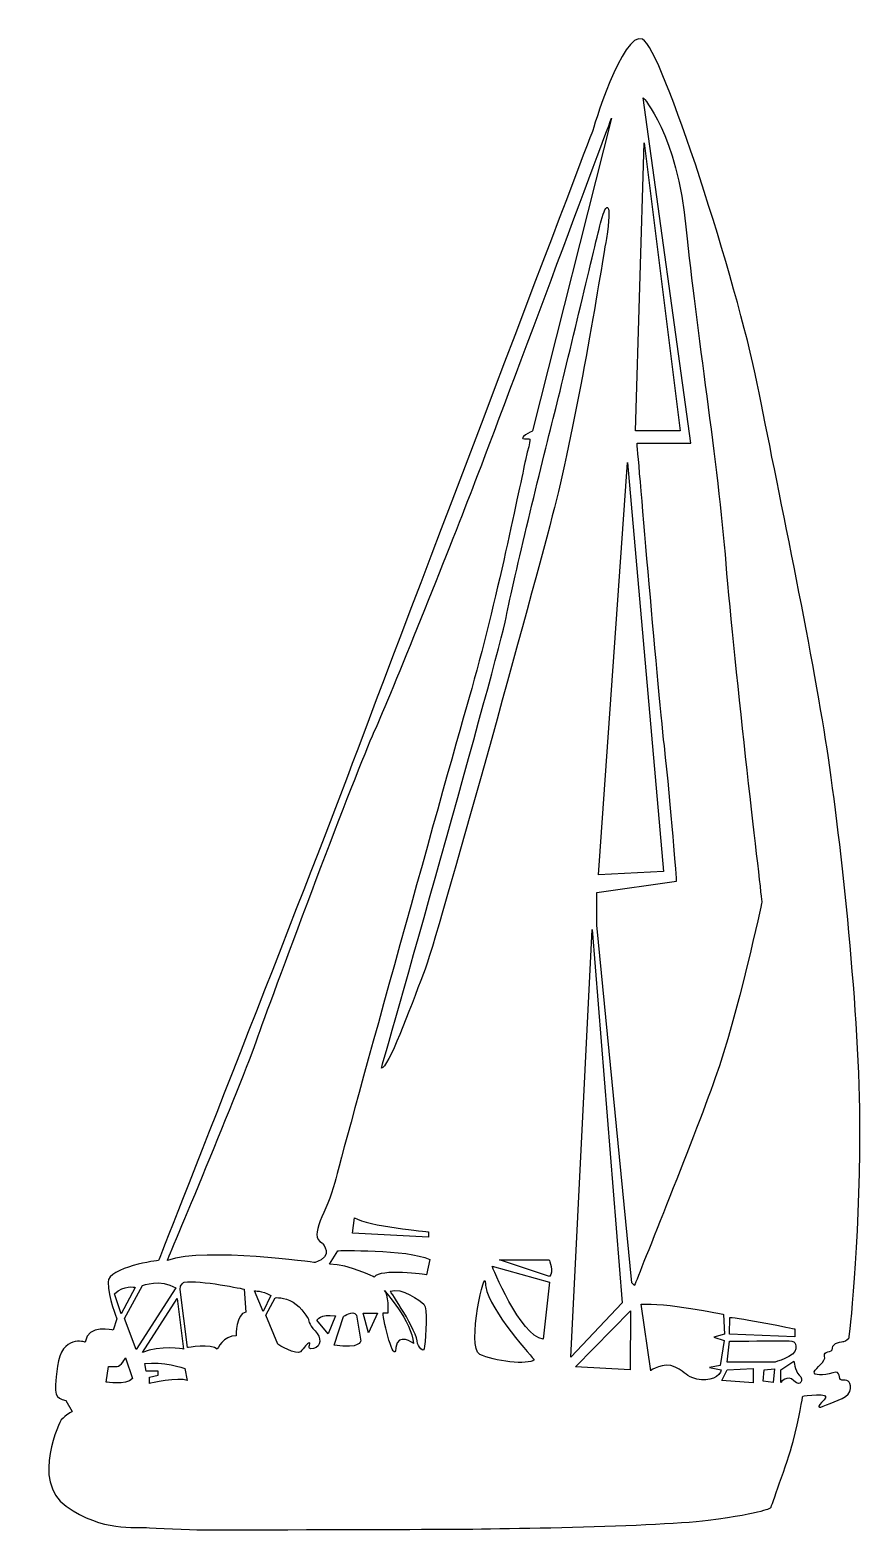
# Model space of a CAD drawing. Header units: centimetres. Extents: x -5.9 to 5.6, y -10.4 to 10.5.
import ezdxf

# ---------------------------------------------------------------- set-up
doc = ezdxf.new("R2010")
doc.units = ezdxf.units.CM
doc.header["$MEASUREMENT"] = 0
doc.layers.add('Camada 1', color=7, linetype='Continuous')

msp = doc.modelspace()

# ---------------------------------------------------------------- linework, layer by layer
at = {"layer": 'Camada 1'}
for points, knots in [([(-5.31387, -8.71639), (-5.31387, -8.71639), (-5.39938, -8.56362), (-5.39938, -8.56362), (-5.39938, -8.56362), (-5.54596, -8.51488), (-5.57064, -8.5333), (-5.51548, -8.08734), (-5.51548, -8.08734), (-5.46042, -7.64157), (-5.13083, -7.7514), (-5.13083, -7.7514), (-5.13083, -7.7514), (-5.09725, -7.49184), (-4.73991, -7.58659), (-4.73991, -7.58659), (-4.73991, -7.58659), (-4.73991, -7.58659), (-4.69109, -7.42781), (-4.69109, -7.42781), (-4.69109, -7.42781), (-4.69109, -7.42781), (-4.81298, -7.1346), (-4.81298, -6.92076), (-4.81298, -6.92076), (-4.81298, -6.707), (-4.11043, -6.61559), (-4.11043, -6.61559), (-4.11043, -6.61559), (-4.11043, -6.61559), (-1.9663, -1.17303), (-1.47169, 0.14618), (-1.47169, 0.14618), (-0.97713, 1.46566), (1.91828, 9.07023), (1.91828, 9.07023), (1.91828, 9.07023), (1.91828, 9.07023), (2.33963, 10.48131), (2.61456, 10.35306), (2.61456, 10.35306), (2.88952, 10.22471), (3.93401, 6.94459), (4.20875, 5.57029), (4.20875, 5.57029), (4.48376, 4.19594), (4.97858, 1.83207), (5.18022, 0.49436), (5.18022, 0.49436), (5.38165, -0.84329), (5.63819, -3.20711), (5.63819, -4.81972), (5.63819, -4.81972), (5.63819, -6.43238), (5.48841, -7.69243), (5.48841, -7.69243), (5.48841, -7.69243), (5.48841, -7.69243), (5.43941, -7.7413), (5.41509, -7.7413), (5.41509, -7.7413), (5.39056, -7.7413), (5.25631, -7.76162), (5.25631, -7.83494), (5.25631, -7.83494), (5.25631, -7.9082), (5.12188, -7.86748), (5.14622, -7.94485), (5.14622, -7.94485), (5.17075, -8.02213), (5.02232, -8.10974), (5.00372, -8.16475), (5.00372, -8.16475), (4.98541, -8.21968), (5.12998, -8.21764), (5.26039, -8.17703), (5.26039, -8.17703), (5.39057, -8.13618), (5.32135, -8.27874), (5.38662, -8.27874), (5.38662, -8.27874), (5.45176, -8.27874), (5.50862, -8.27874), (5.50862, -8.39677), (5.50862, -8.39677), (5.50862, -8.51493), (5.30108, -8.56793), (5.17072, -8.62484), (5.17072, -8.62484), (5.04054, -8.68186), (5.02634, -8.66757), (5.14212, -8.55155), (5.14212, -8.55155), (5.2584, -8.4355), (4.84293, -8.50263), (4.84293, -8.50263), (4.84293, -8.50263), (4.84293, -8.50263), (4.79411, -8.82032), (4.70868, -9.13178), (4.70868, -9.13178), (4.62311, -9.44327), (4.39954, -10.05073), (4.39954, -10.05073), (4.39954, -10.05073), (4.39954, -10.05073), (4.32622, -10.12402), (3.52933, -10.22488), (3.52933, -10.22488), (2.73243, -10.32563), (0.18563, -10.35302), (-0.3365, -10.35302), (-0.3365, -10.35302), (-0.85884, -10.35302), (-3.36169, -10.3613), (-3.45115, -10.3613), (-3.45115, -10.3613), (-3.54082, -10.3613), (-4.01916, -10.34717), (-4.23498, -10.33082), (-4.23498, -10.33082), (-4.4508, -10.3146), (-4.88959, -10.38969), (-5.39343, -10.03242), (-5.39343, -10.03242), (-5.89738, -9.67515), (-5.4668, -8.83235), (-5.4668, -8.83235), (-5.4668, -8.83235), (-5.39321, -8.75902), (-5.31387, -8.71639), (-5.31387, -8.71639)], [0, 0, 0, 0, 0.02941176, 0.02941176, 0.02941176, 0.02941176, 0.05882353, 0.05882353, 0.05882353, 0.05882353, 0.08823529, 0.08823529, 0.08823529, 0.08823529, 0.11764706, 0.11764706, 0.11764706, 0.11764706, 0.14705882, 0.14705882, 0.14705882, 0.14705882, 0.17647059, 0.17647059, 0.17647059, 0.17647059, 0.20588235, 0.20588235, 0.20588235, 0.20588235, 0.23529412, 0.23529412, 0.23529412, 0.23529412, 0.26470588, 0.26470588, 0.26470588, 0.26470588, 0.29411765, 0.29411765, 0.29411765, 0.29411765, 0.32352941, 0.32352941, 0.32352941, 0.32352941, 0.35294118, 0.35294118, 0.35294118, 0.35294118, 0.38235294, 0.38235294, 0.38235294, 0.38235294, 0.41176471, 0.41176471, 0.41176471, 0.41176471, 0.44117647, 0.44117647, 0.44117647, 0.44117647, 0.47058824, 0.47058824, 0.47058824, 0.47058824, 0.5, 0.5, 0.5, 0.5, 0.52941176, 0.52941176, 0.52941176, 0.52941176, 0.55882353, 0.55882353, 0.55882353, 0.55882353, 0.58823529, 0.58823529, 0.58823529, 0.58823529, 0.61764706, 0.61764706, 0.61764706, 0.61764706, 0.64705882, 0.64705882, 0.64705882, 0.64705882, 0.67647059, 0.67647059, 0.67647059, 0.67647059, 0.70588235, 0.70588235, 0.70588235, 0.70588235, 0.73529412, 0.73529412, 0.73529412, 0.73529412, 0.76470588, 0.76470588, 0.76470588, 0.76470588, 0.79411765, 0.79411765, 0.79411765, 0.79411765, 0.82352941, 0.82352941, 0.82352941, 0.82352941, 0.85294118, 0.85294118, 0.85294118, 0.85294118, 0.88235294, 0.88235294, 0.88235294, 0.88235294, 0.91176471, 0.91176471, 0.91176471, 0.91176471, 0.94117647, 0.94117647, 0.94117647, 0.94117647, 1, 1, 1, 1]), ([(2.50362, -6.96361), (2.50362, -6.96361), (3.32219, -4.93574), (3.62749, -4.08079), (3.62749, -4.08079), (3.93308, -3.22571), (4.27477, -1.63765), (4.27477, -1.63765), (4.27477, -1.63765), (4.27477, -1.63765), (3.88403, 1.68475), (3.77413, 3.06513), (3.77413, 3.06513), (3.66422, 4.44541), (3.35887, 6.35099), (3.22435, 7.70674), (3.22435, 7.70674), (3.08999, 9.0627), (2.62594, 9.53909), (2.62594, 9.53909), (2.62594, 9.53909), (2.62594, 9.53909), (3.2856, 4.7386), (3.2856, 4.7386), (3.2856, 4.7386), (3.2856, 4.7386), (2.5405, 4.73859), (2.5405, 4.73859), (2.5405, 4.73859), (2.5405, 4.73859), (2.82133, 1.39164), (2.91907, 0.53656), (2.91907, 0.53656), (3.01667, -0.31857), (3.09002, -1.34455), (3.09002, -1.34455), (3.09002, -1.34455), (3.09002, -1.34455), (1.97848, -1.50338), (1.97848, -1.50338), (1.97848, -1.50338), (1.97848, -1.50338), (1.97848, -1.95539), (1.97848, -1.95539), (1.97848, -1.95539), (1.97848, -1.95539), (2.46724, -6.9268), (2.46724, -6.9268), (2.46724, -6.9268), (2.46724, -6.9268), (2.50362, -6.96361), (2.50362, -6.96361)], [0, 0, 0, 0, 0.07142857, 0.07142857, 0.07142857, 0.07142857, 0.14285714, 0.14285714, 0.14285714, 0.14285714, 0.21428571, 0.21428571, 0.21428571, 0.21428571, 0.28571429, 0.28571429, 0.28571429, 0.28571429, 0.35714286, 0.35714286, 0.35714286, 0.35714286, 0.42857143, 0.42857143, 0.42857143, 0.42857143, 0.5, 0.5, 0.5, 0.5, 0.57142857, 0.57142857, 0.57142857, 0.57142857, 0.64285714, 0.64285714, 0.64285714, 0.64285714, 0.71428571, 0.71428571, 0.71428571, 0.71428571, 0.78571429, 0.78571429, 0.78571429, 0.78571429, 0.85714286, 0.85714286, 0.85714286, 0.85714286, 1, 1, 1, 1]), ([(-1.83274, -6.37727), (-2.04652, -6.27337), (-1.75942, -5.93748), (-1.66169, -5.53441), (-1.66169, -5.53441), (-1.56387, -5.13134), (-0.17127, -0.1108), (0.2073, 1.20842), (0.2073, 1.20842), (0.58589, 2.52758), (0.9157, 4.1767), (0.98925, 4.50642), (0.98925, 4.50642), (1.06246, 4.83622), (1.08675, 4.79958), (0.97687, 4.79958), (0.97687, 4.79958), (0.86691, 4.79958), (1.08673, 4.90954), (1.08673, 4.90954), (1.08673, 4.90954), (1.08673, 4.90954), (2.18618, 9.25813), (2.18618, 9.25813), (2.18618, 9.25813), (2.18618, 9.25813), (0.5859, 4.97061), (0.25636, 4.11558), (0.25636, 4.11558), (-0.07371, 3.26055), (-0.86756, 1.26946), (-1.11196, 0.73198), (-1.11196, 0.73198), (-1.35614, 0.19453), (-2.48001, -2.79825), (-2.7243, -3.4945), (-2.7243, -3.4945), (-2.96854, -4.1907), (-3.98853, -6.61537), (-3.98853, -6.61537), (-3.98853, -6.61537), (-3.43896, -6.43212), (-1.93634, -6.64596), (-1.93634, -6.64596), (-1.93634, -6.64596), (-1.66169, -6.56041), (-1.83274, -6.37727), (-1.83274, -6.37727)], [0, 0, 0, 0, 0.07692308, 0.07692308, 0.07692308, 0.07692308, 0.15384615, 0.15384615, 0.15384615, 0.15384615, 0.23076923, 0.23076923, 0.23076923, 0.23076923, 0.30769231, 0.30769231, 0.30769231, 0.30769231, 0.38461538, 0.38461538, 0.38461538, 0.38461538, 0.46153846, 0.46153846, 0.46153846, 0.46153846, 0.53846154, 0.53846154, 0.53846154, 0.53846154, 0.61538462, 0.61538462, 0.61538462, 0.61538462, 0.69230769, 0.69230769, 0.69230769, 0.69230769, 0.76923077, 0.76923077, 0.76923077, 0.76923077, 0.84615385, 0.84615385, 0.84615385, 0.84615385, 1, 1, 1, 1]), ([(2.638, 8.91618), (2.638, 8.91618), (2.516, 4.90954), (2.516, 4.90954), (2.516, 4.90954), (2.516, 4.90954), (3.13899, 4.90954), (3.13899, 4.90954), (3.13899, 4.90954), (3.13899, 4.90954), (2.638, 8.91618), (2.638, 8.91618)], [0, 0, 0, 0, 0.25, 0.25, 0.25, 0.25, 0.5, 0.5, 0.5, 0.5, 1, 1, 1, 1]), ([(-0.42783, -2.62719), (-0.23249, -2.12636), (1.09887, 2.71088), (1.39211, 3.84682), (1.39211, 3.84682), (1.68527, 4.98286), (2.0274, 7.05939), (2.11286, 7.58469), (2.11286, 7.58469), (2.19829, 8.10999), (2.11286, 8.10999), (2.03954, 7.82898), (2.03954, 7.82898), (1.96633, 7.54802), (1.57551, 5.87445), (1.3921, 5.15394), (1.3921, 5.15394), (1.20901, 4.43316), (0.83028, 2.88188), (0.72035, 2.31996), (0.72035, 2.31996), (0.61039, 1.75801), (-1.01434, -3.94641), (-1.01434, -3.94641), (-1.01434, -3.94641), (-0.91644, -3.94641), (-0.6232, -3.12802), (-0.42783, -2.62719)], [0, 0, 0, 0, 0.125, 0.125, 0.125, 0.125, 0.25, 0.25, 0.25, 0.25, 0.375, 0.375, 0.375, 0.375, 0.5, 0.5, 0.5, 0.5, 0.625, 0.625, 0.625, 0.625, 0.75, 0.75, 0.75, 0.75, 1, 1, 1, 1]), ([(2.00292, -1.25914), (2.00292, -1.25914), (2.90687, -1.21022), (2.90687, -1.21022), (2.90687, -1.21022), (2.90687, -1.21022), (2.40607, 4.46978), (2.40607, 4.46978), (2.40607, 4.46978), (2.40607, 4.46978), (2.00292, -1.25914), (2.00292, -1.25914)], [0, 0, 0, 0, 0.25, 0.25, 0.25, 0.25, 0.5, 0.5, 0.5, 0.5, 1, 1, 1, 1]), ([(1.61795, -7.95913), (1.61795, -7.95913), (2.3327, -7.20782), (2.3327, -7.20782), (2.3327, -7.20782), (2.3327, -7.20782), (1.9173, -2.01643), (1.9173, -2.01643), (1.9173, -2.01643), (1.9173, -2.01643), (1.61795, -7.95913), (1.61795, -7.95913)], [0, 0, 0, 0, 0.25, 0.25, 0.25, 0.25, 0.5, 0.5, 0.5, 0.5, 1, 1, 1, 1]), ([(-0.36087, -6.2917), (-0.36087, -6.2917), (-0.36087, -6.21838), (-0.36087, -6.21838), (-0.36087, -6.21838), (-0.36087, -6.21838), (-1.20955, -6.13911), (-1.38692, -6.02293), (-1.38692, -6.02293), (-1.38692, -6.02293), (-1.41729, -6.23674), (-1.41729, -6.23674), (-1.41729, -6.23674), (-1.41729, -6.23674), (-0.36087, -6.2917), (-0.36087, -6.2917)], [0, 0, 0, 0, 0.2, 0.2, 0.2, 0.2, 0.4, 0.4, 0.4, 0.4, 0.6, 0.6, 0.6, 0.6, 1, 1, 1, 1]), ([(-1.61899, -6.48106), (-1.61899, -6.48106), (-1.73498, -6.67042), (-1.73498, -6.67042), (-1.73498, -6.67042), (-1.46021, -6.67042), (-1.11199, -6.84743), (-1.11199, -6.84743), (-1.11199, -6.84743), (-1.03862, -6.7253), (-0.38515, -6.81695), (-0.38515, -6.81695), (-0.38515, -6.81695), (-0.38515, -6.81695), (-0.34237, -6.60319), (-0.34237, -6.60319), (-0.34237, -6.60319), (-0.66011, -6.45661), (-1.61899, -6.48106), (-1.61899, -6.48106)], [0, 0, 0, 0, 0.16666667, 0.16666667, 0.16666667, 0.16666667, 0.33333333, 0.33333333, 0.33333333, 0.33333333, 0.5, 0.5, 0.5, 0.5, 0.66666667, 0.66666667, 0.66666667, 0.66666667, 1, 1, 1, 1]), ([(1.11125, -7.99575), (1.11125, -7.99575), (0.48331, -7.30556), (0.43603, -6.98139), (0.43603, -6.98139), (0.43426, -6.96872), (0.43328, -6.95668), (0.43328, -6.94527), (0.43328, -6.94527), (0.43328, -6.63986), (0.16465, -7.83072), (0.35388, -7.92248), (0.35388, -7.92248), (0.54314, -8.01406), (1.02886, -8.07817), (1.11125, -7.99575)], [0, 0, 0, 0, 0.2, 0.2, 0.2, 0.2, 0.4, 0.4, 0.4, 0.4, 0.6, 0.6, 0.6, 0.6, 1, 1, 1, 1]), ([(1.31882, -6.60928), (1.31882, -6.60928), (0.62881, -6.60928), (0.62881, -6.60928), (0.62881, -6.60928), (0.62881, -6.60928), (1.32485, -6.84137), (1.32485, -6.84137), (1.32485, -6.84137), (1.38692, -6.77954), (1.31882, -6.60928), (1.31882, -6.60928)], [0, 0, 0, 0, 0.25, 0.25, 0.25, 0.25, 0.5, 0.5, 0.5, 0.5, 1, 1, 1, 1]), ([(-4.42217, -7.85525), (-4.42217, -7.85525), (-3.87258, -6.99713), (-3.87258, -6.99713), (-3.87258, -6.99713), (-4.08329, -6.86576), (-4.33362, -6.96361), (-4.33362, -6.96361), (-4.33362, -6.96361), (-4.33362, -6.96361), (-4.58423, -7.42163), (-4.58423, -7.42163), (-4.58423, -7.42163), (-4.58423, -7.42163), (-4.42217, -7.85525), (-4.42217, -7.85525)], [0, 0, 0, 0, 0.2, 0.2, 0.2, 0.2, 0.4, 0.4, 0.4, 0.4, 0.6, 0.6, 0.6, 0.6, 1, 1, 1, 1]), ([(-3.80831, -7.02158), (-3.80831, -7.02158), (-3.71076, -7.82782), (-3.71076, -7.82782), (-3.71076, -7.82782), (-3.71076, -7.82782), (-3.37326, -7.77133), (-3.29536, -7.8492), (-3.29536, -7.8492), (-3.29536, -7.8492), (-3.20686, -7.66291), (-3.03279, -7.66291), (-3.03279, -7.66291), (-3.03279, -7.66291), (-3.03578, -7.35454), (-2.89857, -7.33316), (-2.89857, -7.33316), (-2.89857, -7.33316), (-2.92, -7.01542), (-2.92, -7.01542), (-2.92, -7.01542), (-2.92, -7.01542), (-3.53471, -6.88419), (-3.75354, -6.91782), (-3.75354, -6.91782), (-3.75354, -6.91778), (-3.81765, -6.94527), (-3.80831, -7.02158)], [0, 0, 0, 0, 0.125, 0.125, 0.125, 0.125, 0.25, 0.25, 0.25, 0.25, 0.375, 0.375, 0.375, 0.375, 0.5, 0.5, 0.5, 0.5, 0.625, 0.625, 0.625, 0.625, 0.75, 0.75, 0.75, 0.75, 1, 1, 1, 1]), ([(1.2333, -7.70862), (1.2333, -7.70862), (1.32485, -6.92077), (1.32485, -6.92077), (1.32485, -6.92077), (1.32485, -6.92077), (0.52475, -6.69487), (0.52475, -6.69487), (0.52475, -6.69487), (0.52475, -6.69484), (0.9157, -7.67206), (1.2333, -7.70862)], [0, 0, 0, 0, 0.25, 0.25, 0.25, 0.25, 0.5, 0.5, 0.5, 0.5, 1, 1, 1, 1]), ([(-4.63005, -7.35747), (-4.63005, -7.35747), (-4.4377, -6.99102), (-4.4377, -6.99102), (-4.4377, -6.99102), (-4.4377, -6.99102), (-4.59473, -6.95289), (-4.72149, -7.0796), (-4.72149, -7.0796), (-4.72149, -7.0796), (-4.63005, -7.35747), (-4.63005, -7.35747)], [0, 0, 0, 0, 0.25, 0.25, 0.25, 0.25, 0.5, 0.5, 0.5, 0.5, 1, 1, 1, 1]), ([(-2.77622, -7.03989), (-2.77622, -7.03989), (-2.65713, -7.32389), (-2.65713, -7.32389), (-2.65713, -7.32389), (-2.65713, -7.32389), (-2.55024, -7.10402), (-2.55024, -7.10402), (-2.55024, -7.10402), (-2.67867, -7.03372), (-2.77622, -7.03989), (-2.77622, -7.03989)], [0, 0, 0, 0, 0.25, 0.25, 0.25, 0.25, 0.5, 0.5, 0.5, 0.5, 1, 1, 1, 1]), ([(-0.81275, -7.83689), (-0.81243, -7.83348), (-0.81193, -7.83012), (-0.81148, -7.82692), (-0.81148, -7.82692), (-0.78476, -7.60967), (-0.56838, -7.76977), (-0.56838, -7.76977), (-0.56838, -7.76977), (-0.58677, -7.47045), (-0.97153, -7.03373), (-0.97153, -7.03373), (-0.97153, -7.03373), (-0.90742, -7.0735), (-0.91965, -7.34522), (-0.91965, -7.34522), (-0.91965, -7.34522), (-0.91965, -7.34522), (-0.98965, -7.34522), (-0.98965, -7.34522), (-0.98965, -7.34522), (-0.98965, -7.46436), (-0.83418, -8.06896), (-0.81275, -7.83689)], [0, 0, 0, 0, 0.14285714, 0.14285714, 0.14285714, 0.14285714, 0.28571429, 0.28571429, 0.28571429, 0.28571429, 0.42857143, 0.42857143, 0.42857143, 0.42857143, 0.57142857, 0.57142857, 0.57142857, 0.57142857, 0.71428571, 0.71428571, 0.71428571, 0.71428571, 1, 1, 1, 1]), ([(-0.8921, -7.04298), (-0.8921, -7.04298), (-0.51028, -7.59569), (-0.51028, -7.77286), (-0.51028, -7.77286), (-0.51028, -7.77286), (-0.42482, -7.94984), (-0.41262, -7.80649), (-0.41262, -7.80649), (-0.40048, -7.66287), (-0.36973, -7.27814), (-0.4218, -7.22618), (-0.4218, -7.22618), (-0.47387, -7.17427), (-0.73332, -6.98491), (-0.8921, -7.04298)], [0, 0, 0, 0, 0.2, 0.2, 0.2, 0.2, 0.4, 0.4, 0.4, 0.4, 0.6, 0.6, 0.6, 0.6, 1, 1, 1, 1]), ([(-4.33361, -7.89798), (-4.09546, -7.78799), (-3.76259, -7.84916), (-3.76259, -7.84916), (-3.76259, -7.84916), (-3.76259, -7.84916), (-3.85411, -7.1437), (-3.85411, -7.1437), (-3.85411, -7.1437), (-3.85411, -7.1437), (-4.33361, -7.89798), (-4.33361, -7.89798)], [0, 0, 0, 0, 0.25, 0.25, 0.25, 0.25, 0.5, 0.5, 0.5, 0.5, 1, 1, 1, 1]), ([(-2.48917, -7.13458), (-2.48917, -7.13458), (-2.62046, -7.37577), (-2.62046, -7.37577), (-2.62046, -7.37577), (-2.62046, -7.37577), (-2.45261, -7.78191), (-2.45261, -7.78191), (-2.45261, -7.78191), (-2.45261, -7.78191), (-2.19141, -7.93926), (-2.13807, -7.88584), (-2.13807, -7.88584), (-2.08457, -7.83237), (-2.0465, -7.76215), (-2.0143, -7.76215), (-2.0143, -7.76215), (-1.98234, -7.76215), (-2.07386, -7.86132), (-1.95781, -7.83999), (-1.95781, -7.83999), (-1.84176, -7.81861), (-1.84647, -7.68579), (-1.93633, -7.5957), (-1.93633, -7.5957), (-2.02661, -7.50556), (-2.02661, -7.43081), (-2.02661, -7.43081), (-2.02661, -7.43081), (-2.02661, -7.43081), (-2.12255, -7.26894), (-2.24169, -7.19565), (-2.24169, -7.19565), (-2.36093, -7.12233), (-2.48917, -7.13458), (-2.48917, -7.13458)], [0, 0, 0, 0, 0.1, 0.1, 0.1, 0.1, 0.2, 0.2, 0.2, 0.2, 0.3, 0.3, 0.3, 0.3, 0.4, 0.4, 0.4, 0.4, 0.5, 0.5, 0.5, 0.5, 0.6, 0.6, 0.6, 0.6, 0.7, 0.7, 0.7, 0.7, 0.8, 0.8, 0.8, 0.8, 1, 1, 1, 1]), ([(-1.30125, -7.73619), (-1.30125, -7.73619), (-1.35938, -7.37577), (-1.35938, -7.37577), (-1.35938, -7.37577), (-1.41116, -7.29639), (-1.53959, -7.3971), (-1.53959, -7.3971), (-1.53959, -7.3971), (-1.53959, -7.3971), (-1.66781, -7.79419), (-1.66781, -7.79419), (-1.66781, -7.79419), (-1.30754, -7.85224), (-1.30125, -7.73619), (-1.30125, -7.73619)], [0, 0, 0, 0, 0.2, 0.2, 0.2, 0.2, 0.4, 0.4, 0.4, 0.4, 0.6, 0.6, 0.6, 0.6, 1, 1, 1, 1]), ([(2.59535, -7.22618), (2.59535, -7.22618), (2.72978, -8.14849), (2.72978, -8.14849), (2.72978, -8.14849), (2.72978, -8.14849), (2.90086, -8.02011), (3.07175, -8.09946), (3.07175, -8.09946), (3.24262, -8.17897), (3.20005, -8.22778), (3.37099, -8.2644), (3.37099, -8.2644), (3.54207, -8.30102), (3.70704, -8.23395), (3.70704, -8.1361), (3.70704, -8.1361), (3.70704, -8.1361), (3.54821, -8.10567), (3.54821, -8.10567), (3.54821, -8.10567), (3.54821, -8.10567), (3.69471, -8.07508), (3.69471, -8.07508), (3.69471, -8.07508), (3.69471, -8.07508), (3.74958, -7.72699), (3.74958, -7.72699), (3.74958, -7.72699), (3.74958, -7.72699), (3.60901, -7.68421), (3.60901, -7.68421), (3.60901, -7.68421), (3.60901, -7.68421), (3.75559, -7.64156), (3.75559, -7.64156), (3.75559, -7.64156), (3.75559, -7.64156), (3.7435, -7.36671), (3.7435, -7.36671), (3.7435, -7.36671), (3.74351, -7.36675), (2.90605, -7.19403), (2.59535, -7.22618)], [0, 0, 0, 0, 0.08333333, 0.08333333, 0.08333333, 0.08333333, 0.16666667, 0.16666667, 0.16666667, 0.16666667, 0.25, 0.25, 0.25, 0.25, 0.33333333, 0.33333333, 0.33333333, 0.33333333, 0.41666667, 0.41666667, 0.41666667, 0.41666667, 0.5, 0.5, 0.5, 0.5, 0.58333333, 0.58333333, 0.58333333, 0.58333333, 0.66666667, 0.66666667, 0.66666667, 0.66666667, 0.75, 0.75, 0.75, 0.75, 0.83333333, 0.83333333, 0.83333333, 0.83333333, 1, 1, 1, 1]), ([(-1.65253, -7.38496), (-1.86631, -7.35747), (-1.90883, -7.44608), (-1.90883, -7.44608), (-1.90883, -7.44608), (-1.90883, -7.44608), (-1.75336, -7.63539), (-1.75336, -7.63539), (-1.75336, -7.63539), (-1.75336, -7.63539), (-1.65253, -7.38496), (-1.65253, -7.38496)], [0, 0, 0, 0, 0.25, 0.25, 0.25, 0.25, 0.5, 0.5, 0.5, 0.5, 1, 1, 1, 1]), ([(-1.06622, -7.35143), (-1.06622, -7.35143), (-1.26767, -7.35143), (-1.26767, -7.35143), (-1.26767, -7.35143), (-1.26767, -7.35143), (-1.19131, -7.62321), (-1.19131, -7.62321), (-1.19131, -7.62321), (-1.19131, -7.62321), (-1.06622, -7.35143), (-1.06622, -7.35143)], [0, 0, 0, 0, 0.25, 0.25, 0.25, 0.25, 0.5, 0.5, 0.5, 0.5, 1, 1, 1, 1]), ([(1.68526, -8.09341), (1.68526, -8.09341), (2.44268, -8.13614), (2.44268, -8.13614), (2.44268, -8.13614), (2.44268, -8.13614), (2.44874, -7.3177), (2.44874, -7.3177), (2.44874, -7.3177), (2.44874, -7.3177), (1.68526, -8.09341), (1.68526, -8.09341)], [0, 0, 0, 0, 0.25, 0.25, 0.25, 0.25, 0.5, 0.5, 0.5, 0.5, 1, 1, 1, 1]), ([(3.829, -7.40943), (3.829, -7.40943), (3.82289, -7.64158), (3.82289, -7.64158), (3.82289, -7.64158), (3.82289, -7.64158), (4.73311, -7.67817), (4.73311, -7.67817), (4.73311, -7.67817), (4.73311, -7.67817), (4.73311, -7.56826), (4.73311, -7.56826), (4.73311, -7.56826), (4.73308, -7.56826), (3.95729, -7.40943), (3.829, -7.40943)], [0, 0, 0, 0, 0.2, 0.2, 0.2, 0.2, 0.4, 0.4, 0.4, 0.4, 0.6, 0.6, 0.6, 0.6, 1, 1, 1, 1]), ([(3.82286, -7.73926), (3.82286, -7.73926), (3.79251, -8.03242), (3.79251, -8.03242), (3.79251, -8.03242), (3.79251, -8.03242), (4.44601, -8.03242), (4.44601, -8.03242), (4.44601, -8.03242), (4.44601, -8.03242), (4.74525, -7.95307), (4.74525, -7.84311), (4.74525, -7.84311), (4.74525, -7.73312), (4.74525, -7.73312), (4.52541, -7.73312), (4.52541, -7.73312), (4.30554, -7.7331), (3.82286, -7.73926), (3.82286, -7.73926)], [0, 0, 0, 0, 0.16666667, 0.16666667, 0.16666667, 0.16666667, 0.33333333, 0.33333333, 0.33333333, 0.33333333, 0.5, 0.5, 0.5, 0.5, 0.66666667, 0.66666667, 0.66666667, 0.66666667, 1, 1, 1, 1]), ([(-4.47125, -8.25832), (-4.47125, -8.25832), (-4.5688, -7.97127), (-4.5688, -7.97127), (-4.5688, -7.97127), (-4.5688, -7.97127), (-4.636, -8.09041), (-4.68784, -8.09041), (-4.68784, -8.09041), (-4.73991, -8.09041), (-4.80693, -8.09041), (-4.80693, -8.09041), (-4.80693, -8.09041), (-4.80693, -8.09041), (-4.83767, -8.3071), (-4.83767, -8.3071), (-4.83767, -8.3071), (-4.83769, -8.30714), (-4.5688, -8.35603), (-4.47125, -8.25832)], [0, 0, 0, 0, 0.16666667, 0.16666667, 0.16666667, 0.16666667, 0.33333333, 0.33333333, 0.33333333, 0.33333333, 0.5, 0.5, 0.5, 0.5, 0.66666667, 0.66666667, 0.66666667, 0.66666667, 1, 1, 1, 1]), ([(-4.30017, -8.05073), (-4.30017, -8.05073), (-4.28173, -8.15447), (-4.28173, -8.15447), (-4.28173, -8.15447), (-4.28173, -8.15447), (-4.11692, -8.15447), (-4.11692, -8.15447), (-4.11692, -8.15447), (-4.11692, -8.15447), (-4.11692, -8.20956), (-4.11692, -8.20956), (-4.11692, -8.20956), (-4.11692, -8.20956), (-4.23905, -8.23999), (-4.23905, -8.23999), (-4.23905, -8.23999), (-4.23905, -8.23999), (-4.23905, -8.32542), (-4.23905, -8.32542), (-4.23905, -8.32542), (-4.23905, -8.32542), (-3.82381, -8.23395), (-3.71361, -8.28277), (-3.71361, -8.28277), (-3.71361, -8.28277), (-3.74438, -8.1178), (-3.74438, -8.1178), (-3.74438, -8.1178), (-3.74438, -8.1178), (-4.07199, -8.01115), (-4.30017, -8.05073)], [0, 0, 0, 0, 0.11111111, 0.11111111, 0.11111111, 0.11111111, 0.22222222, 0.22222222, 0.22222222, 0.22222222, 0.33333333, 0.33333333, 0.33333333, 0.33333333, 0.44444444, 0.44444444, 0.44444444, 0.44444444, 0.55555556, 0.55555556, 0.55555556, 0.55555556, 0.66666667, 0.66666667, 0.66666667, 0.66666667, 0.77777778, 0.77777778, 0.77777778, 0.77777778, 1, 1, 1, 1]), ([(3.79251, -8.13616), (3.79251, -8.13616), (3.71922, -8.28279), (3.71922, -8.28279), (3.71922, -8.28279), (3.71922, -8.28279), (4.1529, -8.31946), (4.1529, -8.31946), (4.1529, -8.31946), (4.1529, -8.31946), (4.1529, -8.11782), (4.1529, -8.11782), (4.1529, -8.11782), (4.1529, -8.11782), (3.79251, -8.13616), (3.79251, -8.13616)], [0, 0, 0, 0, 0.2, 0.2, 0.2, 0.2, 0.4, 0.4, 0.4, 0.4, 0.6, 0.6, 0.6, 0.6, 1, 1, 1, 1]), ([(4.30554, -8.13616), (4.30554, -8.13616), (4.29318, -8.29504), (4.29318, -8.29504), (4.29318, -8.29504), (4.29318, -8.29504), (4.4337, -8.3133), (4.4337, -8.3133), (4.4337, -8.3133), (4.4337, -8.3133), (4.45212, -8.12399), (4.45212, -8.12399), (4.45212, -8.12399), (4.45212, -8.12399), (4.30554, -8.13616), (4.30554, -8.13616)], [0, 0, 0, 0, 0.2, 0.2, 0.2, 0.2, 0.4, 0.4, 0.4, 0.4, 0.6, 0.6, 0.6, 0.6, 1, 1, 1, 1]), ([(4.53755, -8.13616), (4.53755, -8.13616), (4.53755, -8.3133), (4.53755, -8.3133), (4.53755, -8.3133), (4.53755, -8.3133), (4.62624, -8.19429), (4.7208, -8.28896), (4.7208, -8.28896), (4.81536, -8.38358), (4.86137, -8.27671), (4.79412, -8.20956), (4.79412, -8.20956), (4.72694, -8.14233), (4.7208, -8.01406), (4.7208, -8.01406), (4.7208, -8.01406), (4.7208, -8.01406), (4.53755, -8.13616), (4.53755, -8.13616)], [0, 0, 0, 0, 0.16666667, 0.16666667, 0.16666667, 0.16666667, 0.33333333, 0.33333333, 0.33333333, 0.33333333, 0.5, 0.5, 0.5, 0.5, 0.66666667, 0.66666667, 0.66666667, 0.66666667, 1, 1, 1, 1])]:
    msp.add_open_spline(points, degree=3, knots=knots, dxfattribs=at)

doc.saveas('drawing.dxf')
